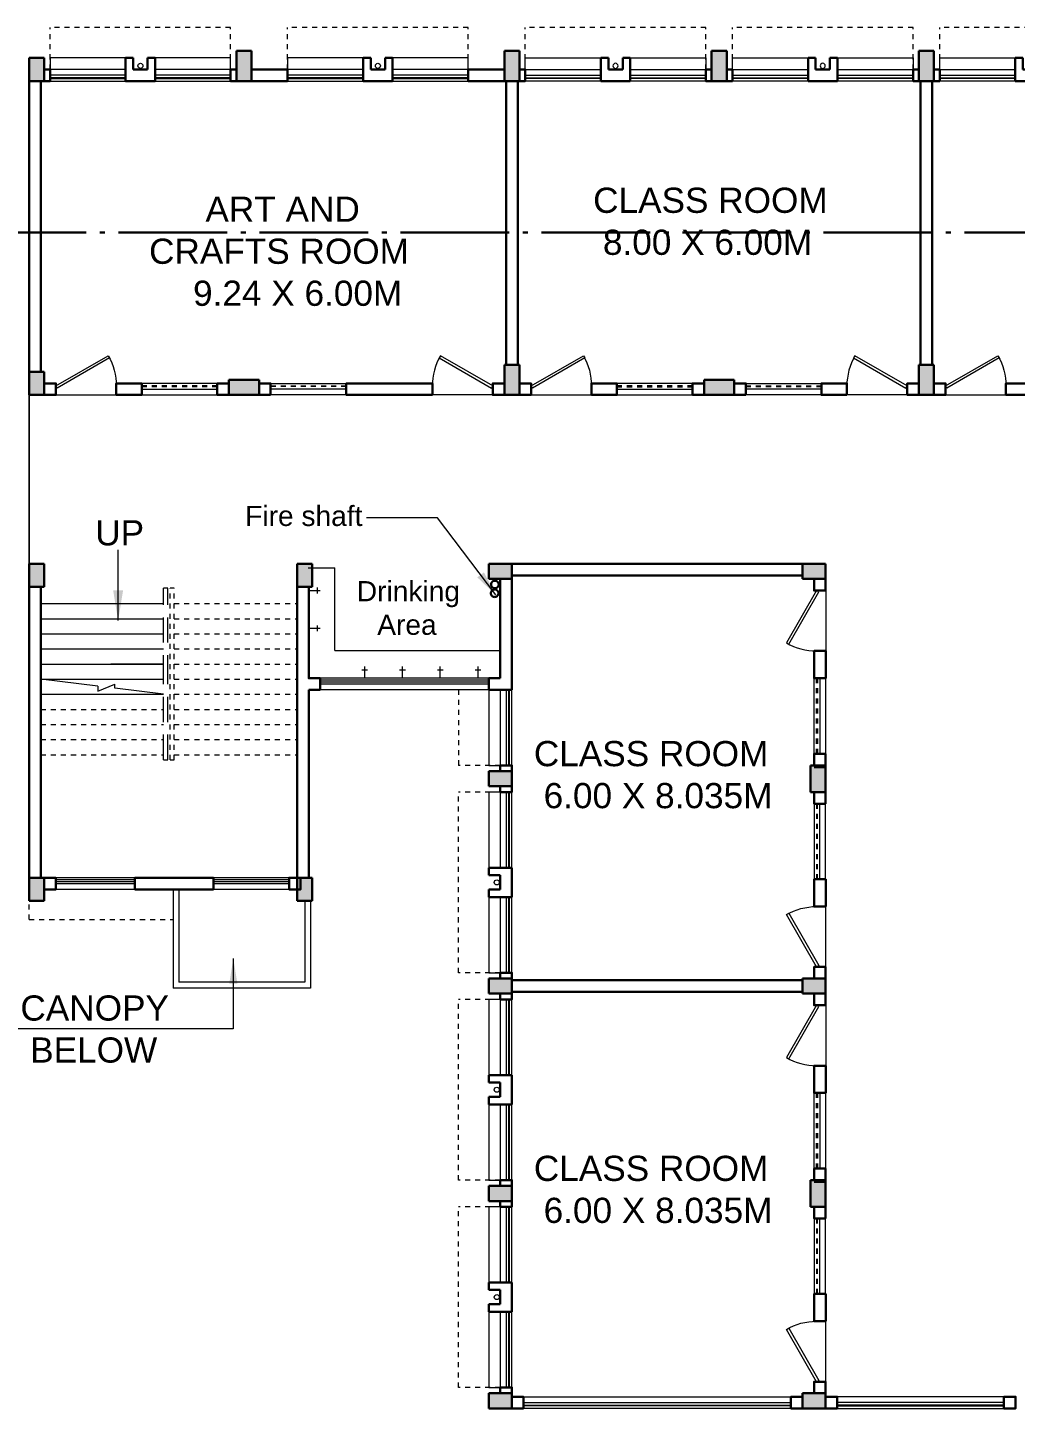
# Model space of a CAD drawing. Header units: millimetres. Extents: x 1898 to 3725, y 783 to 1532.
# Drawn here: x 2506.67 to 2526.29, y 1262.57 to 1289.97 of the extents above; entities that cross this region are included whole.
import ezdxf

# ---------------------------------------------------------------- set-up
doc = ezdxf.new("R2010")
doc.units = ezdxf.units.MM
for name, pattern in [('ACAD_ISO04W100', [30, 24, -3, 0, -3]), ('CENTER2', [1.125, 0.75, -0.125, 0.125, -0.125]), ('DASHED', [0.75, 0.5, -0.25]), ('DASHED2', [0.375, 0.25, -0.125]), ('HIDDEN', [0.375, 0.25, -0.125])]:
    doc.linetypes.add(name, pattern=pattern)
doc.layers.get('0').update_dxf_attribs({"lineweight": 20})
for name, color, linetype, lineweight in [('BL', 1, 'CENTER2', 30), ('CLL LEV.', 15, 'Continuous', 18), ('COL HATCH', 253, 'Continuous', 13), ('Column', 251, 'Continuous', 30), ('DIM', 6, 'Continuous', 18), ('Door', 54, 'Continuous', 18), ('expension joint', 248, 'Continuous', 18), ('Fixture', 44, 'Continuous', 13), ('PROJ.', 30, 'DASHED2', 15), ('Railing', 23, 'Continuous', 13), ('RD', 7, 'Continuous', 18), ('section line', 74, 'ACAD_ISO04W100', 30), ('STAIRS', 10, 'Continuous', 18), ('TEXT', 7, 'Continuous', 15), ('Ventilator', 4, 'DASHED', 18), ('Wall', 7, 'Continuous', 30), ('Window', 150, 'Continuous', 15), ('Window-Wall', 7, 'Continuous', 18)]:
    doc.layers.add(name, color=color, linetype=linetype, lineweight=lineweight)
doc.styles.add('DIM', font='arial.ttf', dxfattribs={"height": 0.5})
doc.styles.add('L120', font='arial.ttf', dxfattribs={"height": 0.6})
doc.styles.get("Standard").update_dxf_attribs({"font": 'arial.ttf', "height": 0.2})
doc.dimstyles.new('Current Dim style', dxfattribs={"dimscale": 0.3, "dimtxt": 0.2, "dimasz": 2, "dimexe": 0.18, "dimexo": 1, "dimgap": 0.09, "dimtad": 0, "dimzin": 0, "dimdsep": 46, "dimtxsty": 'Standard', "dimcen": 0.09, "dimclrd": 256, "dimclre": 256, "dimclrt": 7, "dimadec": 0, "dimazin": 0, "dimtfac": 1, "dimtofl": 0, "dimtmove": 2, "dimatfit": 3, "dimfxl": 0, "dimtolj": 1, "dimtzin": 0, "dimlwd": -1, "dimlwe": -1, "dimarcsym": 0})
doc.dimstyles.new('DIM', dxfattribs={"dimtxt": 0.5, "dimasz": 0.5, "dimexe": 0.02, "dimexo": 0, "dimgap": 0.1, "dimtad": 0, "dimdec": 3, "dimzin": 0, "dimdsep": 46, "dimtxsty": 'DIM', "dimcen": 0, "dimclrd": 251, "dimclre": 256, "dimclrt": 7, "dimadec": 0, "dimazin": 0, "dimtfac": 1, "dimtdec": 3, "dimtofl": 0, "dimtmove": 0, "dimatfit": 3, "dimfxl": 0, "dimtolj": 1, "dimtzin": 0, "dimlwd": -1, "dimlwe": -1, "dimarcsym": 0})

# ---------------------------------------------------------------- blocks, each defined once
blk = doc.blocks.new('WINDOW 1')
at = {"layer": 'CLL LEV.'}
for p, q in [((-0.23, 0), (-0.46, 0)), ((-0.46, 0), (-0.46, -1.5)), ((-0.46, -1.5), (-0.23, -1.5))]:
    blk.add_line(p, q, dxfattribs=at)
at = {"layer": 'Window'}
for p, q in [((-0.065, 0), (-0.065, -1.5)), ((-0.05, -1.5), (-0.05, 0))]:
    blk.add_line(p, q, dxfattribs=at)
at = {"layer": 'Window-Wall'}
for p, q in [((0, 0), (-0.23, 0)), ((-0.23, 0), (-0.23, -1.5)), ((-0.115, 0), (-0.115, -1.5)), ((0, -1.5), (0, 0)), ((-0.23, -1.5), (0, -1.5))]:
    blk.add_line(p, q, dxfattribs=at)
blk = doc.blocks.new('CU')
at = {"layer": 'COL HATCH', "linetype": 'CENTER2'}
h = blk.add_hatch(color=256, dxfattribs=at)
h.dxf.hatch_style = 1
h.paths.add_polyline_path([(0, 0.035), (0, -0.265), (0.46, -0.265), (0.46, 0.035)])
at = {"layer": 'Column', "linetype": 'CENTER2'}
blk.add_lwpolyline([(0, 0.035), (0, -0.265), (0.46, -0.265), (0.46, 0.035), (0, 0.035)], dxfattribs=at)
blk = doc.blocks.new('VENTILATOR')
at = {"layer": 'Ventilator', "ltscale": 0.02}
for p, q in [((-0.18, -1.5), (-0.18, 0)), ((-0.165, 0), (-0.165, -1.5))]:
    blk.add_line(p, q, dxfattribs=at)
at = {"layer": 'Window-Wall'}
for p, q in [((-0.23, 0), (0, 0)), ((-0.23, -1.5), (-0.23, 0)), ((-0.115, 0), (-0.115, -1.5)), ((0, 0), (0, -1.5)), ((-0.23, -1.5), (0, -1.5))]:
    blk.add_line(p, q, dxfattribs=at)
blk = doc.blocks.new('SHAFT')
at = {"layer": 'Fixture'}
blk.add_circle((0.327, -0.302), 0.05, dxfattribs=at)
at = {"layer": 'Wall'}
for p, q in [((0.035, 0), (0.62, 0)), ((0.035, 0), (0.035, -0.46)), ((0.185, -0.46), (0.185, -0.23)), ((0.185, -0.23), (0.47, -0.23)), ((0.47, -0.46), (0.47, -0.23)), ((0.62, 0), (0.62, -0.46)), ((0.035, -0.46), (0.185, -0.46)), ((0.62, -0.46), (0.47, -0.46))]:
    blk.add_line(p, q, dxfattribs=at)
blk = doc.blocks.new('*U18')
for p, q in [((0, 0), (0, 6)), ((40, 0), (40, 6))]:
    blk.add_line(p, q)
blk.add_lwpolyline([(0, 0), (34.64, -20), (35.52, -18.48), (0.88, 1.52)], close=True)
blk.add_arc((0, 0), 40, 330, 360)
blk = doc.blocks.new('Door')
at = {"layer": 'Door'}
blk.add_line((0, 0.18), (1.199, 0.18), dxfattribs=at)
at = {"layer": 'Door', "xscale": 0.0299845412869386, "yscale": 0.0299845412869386, "zscale": 0.0299845412869386}
blk.add_blockref('*U18', (0, 0), dxfattribs=at)
blk = doc.blocks.new('A$C65A3360F')
at = {"layer": 'Fixture', "linetype": 'CENTER2'}
for p, q in [((0, 0), (-0.23, 0)), ((0, 0), (-0.23, 0)), ((-0.166, 0.057), (-0.166, 0)), ((-0.166, 0.057), (-0.166, 0)), ((-0.166, 0), (-0.166, -0.057)), ((-0.166, 0), (-0.166, -0.057))]:
    blk.add_line(p, q, dxfattribs=at)
blk = doc.blocks.new('C3')
at = {"layer": 'COL HATCH'}
h = blk.add_hatch(color=256, dxfattribs=at)
h.dxf.hatch_style = 1
h.paths.add_polyline_path([(0.3, 0), (0, 0), (0, -0.53), (0.3, -0.53)])
at = {"layer": 'Column'}
for p, q in [((0, 0), (0, -0.53)), ((0.3, 0), (0, 0)), ((0.3, -0.53), (0.3, 0)), ((0, -0.53), (0.3, -0.53))]:
    blk.add_line(p, q, dxfattribs=at)
blk = doc.blocks.new('C2')
at = {"layer": 'COL HATCH'}
h = blk.add_hatch(color=256, dxfattribs=at)
h.dxf.hatch_style = 1
h.paths.add_polyline_path([(0.3, 0), (0, 0), (0, -0.6), (0.3, -0.6)])
at = {"layer": 'Column'}
for p, q in [((0, 0), (0, -0.6)), ((0.3, 0), (0, 0)), ((0.3, -0.6), (0.3, 0)), ((0, -0.6), (0.3, -0.6))]:
    blk.add_line(p, q, dxfattribs=at)
blk = doc.blocks.new('A$C761723A2')
at = {"layer": 'section line', "ltscale": 0.09}
blk.add_line((39.754, 15.105), (110.31, 15.105), dxfattribs=at)

msp = doc.modelspace()

# ---------------------------------------------------------------- linework, layer by layer
at = {"layer": 'BL'}
for centre in [(2515.947, 1278.7427), (2515.9522, 1278.9167)]:
    msp.add_circle(centre, 0.075, dxfattribs=at)
at = {"layer": 'DIM'}
for p, q in [((2508.0711, 1276.8972), (2506.9347, 1277.0369)), ((2508.0711, 1276.8006), (2508.4057, 1276.9405)), ((2508.0711, 1276.8972), (2508.0711, 1276.8006)), ((2508.4057, 1276.856), (2508.4057, 1276.9405)), ((2509.3747, 1276.7369), (2508.4057, 1276.856))]:
    msp.add_line(p, q, dxfattribs=at)
at = {"layer": 'expension joint'}
for p, q in [((2506.7047, 1282.6768), (2506.7047, 1279.3268)), ((2506.7047, 1279.3268), (2506.7047, 1282.6768))]:
    msp.add_line(p, q, dxfattribs=at)
at = {"layer": 'Fixture'}
for p, q in [((2512.2447, 1279.2444), (2512.7747, 1279.2444)), ((2512.7747, 1277.6094), (2512.7747, 1279.244)), ((2512.7747, 1277.6094), (2516.0597, 1277.6094))]:
    msp.add_line(p, q, dxfattribs=at)
at = {"layer": 'PROJ.', "ltscale": 0.05}
for p, q in [((2507.1197, 1289.1368), (2507.1197, 1289.9668)), ((2510.7047, 1289.9668), (2507.1197, 1289.9668)), ((2510.7047, 1289.1368), (2510.7047, 1289.9668)), ((2511.8372, 1289.1368), (2511.8372, 1289.9668)), ((2515.4222, 1289.9668), (2511.8372, 1289.9668)), ((2515.4222, 1289.1368), (2515.4222, 1289.9668)), ((2516.5547, 1289.1368), (2516.5547, 1289.9668)), ((2520.1397, 1289.9668), (2516.5547, 1289.9668)), ((2520.1397, 1289.1368), (2520.1397, 1289.9668)), ((2520.6697, 1289.1368), (2520.6697, 1289.9668)), ((2524.2547, 1289.9668), (2520.6697, 1289.9668)), ((2524.2547, 1289.1368), (2524.2547, 1289.9668)), ((2524.7847, 1289.1368), (2524.7847, 1289.9668)), ((2528.3697, 1289.9668), (2524.7847, 1289.9668)), ((2515.2297, 1276.8268), (2515.2297, 1275.3268)), ((2516.0597, 1275.3268), (2515.2297, 1275.3268)), ((2516.0597, 1274.7968), (2515.2297, 1274.7968)), ((2515.2298, 1271.2118), (2515.2297, 1274.7968)), ((2506.7047, 1272.2669), (2506.7047, 1272.6369)), ((2506.7047, 1272.2669), (2509.5627, 1272.2669)), ((2516.0598, 1271.2118), (2515.2298, 1271.2118)), ((2516.0597, 1270.6818), (2515.2297, 1270.6818)), ((2515.2298, 1267.0968), (2515.2297, 1270.6818)), ((2516.0598, 1267.0968), (2515.2298, 1267.0968)), ((2516.0597, 1266.5668), (2515.2297, 1266.5668)), ((2515.2298, 1262.9818), (2515.2297, 1266.5668)), ((2516.0598, 1262.9818), (2515.2298, 1262.9818))]:
    msp.add_line(p, q, dxfattribs=at)
at = {"layer": 'Railing', "linetype": 'DASHED'}
for p, q in [((2509.3747, 1277.0119), (2509.3747, 1278.8448)), ((2509.4547, 1277.0119), (2509.4547, 1278.8448)), ((2509.3747, 1275.4369), (2509.3747, 1277.0119)), ((2509.4547, 1275.4369), (2509.4547, 1277.0119)), ((2509.3747, 1275.4369), (2509.4547, 1275.4369)), ((2509.5047, 1275.4369), (2509.5847, 1275.4369))]:
    msp.add_line(p, q, dxfattribs=at)
at = {"layer": 'Railing', "linetype": 'HIDDEN', "ltscale": 0.01}
for p, q in [((2509.4547, 1278.8448), (2509.3747, 1278.8448)), ((2509.5847, 1278.8448), (2509.5047, 1278.8448))]:
    msp.add_line(p, q, dxfattribs=at)
at = {"layer": 'Railing', "linetype": 'DASHED', "ltscale": 0.02}
for p, q in [((2509.5047, 1275.4369), (2509.5047, 1278.8448)), ((2509.5847, 1275.4369), (2509.5847, 1278.8448))]:
    msp.add_line(p, q, dxfattribs=at)
at = {"layer": 'RD', "ltscale": 0.02}
for p, q in [((2509.5627, 1272.8669), (2509.5627, 1270.9069)), ((2509.6777, 1272.8669), (2509.6777, 1271.0219)), ((2512.1752, 1272.6369), (2512.1752, 1271.0219)), ((2512.2902, 1272.6369), (2512.2902, 1270.9069)), ((2512.2902, 1270.9069), (2509.5627, 1270.9069)), ((2512.1752, 1271.0219), (2509.6777, 1271.0219))]:
    msp.add_line(p, q, dxfattribs=at)
at = {"layer": 'STAIRS'}
for p, q in [((2506.9347, 1278.5369), (2509.3747, 1278.5369)), ((2506.9347, 1278.2369), (2509.3747, 1278.2369)), ((2506.9347, 1277.9369), (2509.3747, 1277.9369)), ((2506.9347, 1277.6369), (2509.3747, 1277.6369)), ((2506.9347, 1277.3369), (2509.3747, 1277.3369)), ((2509.3747, 1277.3369), (2508.3246, 1277.3369)), ((2506.9347, 1277.0369), (2509.3747, 1277.0369)), ((2506.9347, 1276.7369), (2509.3747, 1276.7369))]:
    msp.add_line(p, q, dxfattribs=at)
at = {"layer": 'STAIRS', "linetype": 'DASHED2', "ltscale": 0.02}
for p, q in [((2509.5847, 1278.5369), (2512.0247, 1278.5369)), ((2509.5847, 1278.2369), (2512.0247, 1278.2369)), ((2509.5847, 1277.9369), (2512.0247, 1277.9369)), ((2509.5847, 1277.6369), (2512.0247, 1277.6369)), ((2509.5847, 1277.3369), (2512.0247, 1277.3369)), ((2509.5847, 1277.0369), (2512.0247, 1277.0369)), ((2509.5847, 1276.7369), (2512.0247, 1276.7369)), ((2506.9347, 1276.4369), (2509.3747, 1276.4369)), ((2509.5847, 1276.4369), (2512.0247, 1276.4369)), ((2506.9347, 1276.1369), (2509.3747, 1276.1369)), ((2509.5847, 1276.1369), (2512.0247, 1276.1369)), ((2506.9347, 1275.8369), (2509.3747, 1275.8369)), ((2509.5847, 1275.8369), (2512.0247, 1275.8369)), ((2506.9347, 1275.5369), (2509.3747, 1275.5369)), ((2509.5847, 1275.5369), (2512.0247, 1275.5369))]:
    msp.add_line(p, q, dxfattribs=at)
at = {"layer": 'Wall'}
for p, q in [((2506.7047, 1283.1368), (2506.7047, 1288.9068)), ((2506.9347, 1283.1368), (2506.9347, 1288.9068)), ((2516.1747, 1283.2768), (2516.1747, 1288.9068)), ((2516.4047, 1283.2768), (2516.4047, 1288.9068)), ((2524.4047, 1283.2768), (2524.4047, 1288.9068)), ((2524.6347, 1283.2768), (2524.6347, 1288.9068)), ((2522.0597, 1279.3268), (2516.2897, 1279.3268)), ((2522.0597, 1279.0968), (2516.2897, 1279.0968)), ((2506.7047, 1278.8668), (2506.7047, 1273.0969)), ((2506.9347, 1278.8668), (2506.9347, 1273.0969)), ((2512.0247, 1278.8668), (2512.0247, 1273.0969)), ((2516.0597, 1279.0268), (2516.2897, 1279.0268)), ((2516.0597, 1277.0568), (2516.0597, 1279.0268)), ((2516.2897, 1279.0268), (2516.2897, 1276.8268)), ((2512.4847, 1276.8268), (2512.4847, 1277.0568)), ((2516.0597, 1277.0568), (2515.8297, 1277.0568)), ((2515.8297, 1277.0568), (2515.8297, 1276.8268)), ((2512.2547, 1273.0969), (2512.2547, 1276.8268)), ((2512.2547, 1276.8268), (2512.4847, 1276.8268)), ((2515.8297, 1276.8268), (2516.2897, 1276.8268)), ((2522.5197, 1275.2918), (2522.2897, 1275.2918)), ((2516.2897, 1271.0618), (2522.0597, 1271.0618)), ((2516.2897, 1270.8318), (2522.0597, 1270.8318)), ((2522.5197, 1267.0618), (2522.2897, 1267.0618))]:
    msp.add_line(p, q, dxfattribs=at)
for points in [[(2507.1197, 1289.1368), (2507.1197, 1288.9068), (2507.0047, 1288.9068), (2507.0047, 1289.1368), (2507.1197, 1289.1368)], [(2507.1197, 1289.1368), (2507.1197, 1288.9068), (2507.0047, 1288.9068), (2507.0047, 1289.1368), (2507.1197, 1289.1368)], [(2510.8197, 1289.1368), (2510.8197, 1288.9068), (2510.7047, 1288.9068), (2510.7047, 1289.1368), (2510.8197, 1289.1368)], [(2511.8372, 1289.1368), (2511.8372, 1288.9068), (2511.1197, 1288.9068), (2511.1197, 1289.1368), (2511.8372, 1289.1368)], [(2516.1397, 1289.1368), (2516.1397, 1288.9068), (2515.4222, 1288.9068), (2515.4222, 1289.1368), (2516.1397, 1289.1368)], [(2516.4397, 1289.1368), (2516.4397, 1288.9068), (2516.5547, 1288.9068), (2516.5547, 1289.1368), (2516.4397, 1289.1368)], [(2520.1397, 1289.1368), (2520.1397, 1288.9068), (2520.2547, 1288.9068), (2520.2547, 1289.1368), (2520.1397, 1289.1368)], [(2520.5547, 1289.1368), (2520.5547, 1288.9068), (2520.6697, 1288.9068), (2520.6697, 1289.1368), (2520.5547, 1289.1368)], [(2524.2547, 1289.1369), (2524.2547, 1288.9069), (2524.3697, 1288.9069), (2524.3697, 1289.1369), (2524.2547, 1289.1369)], [(2524.2547, 1289.1368), (2524.2547, 1288.9068), (2524.3697, 1288.9068), (2524.3697, 1289.1368), (2524.2547, 1289.1368)], [(2524.6697, 1289.1368), (2524.6697, 1288.9068), (2524.7847, 1288.9068), (2524.7847, 1289.1368), (2524.6697, 1289.1368)], [(2507.0047, 1282.6769), (2507.0047, 1282.9069), (2507.2347, 1282.9069), (2507.2347, 1282.6769), (2507.0047, 1282.6769)], [(2510.4397, 1282.6769), (2510.4397, 1282.9069), (2510.6697, 1282.9069), (2510.6697, 1282.6769), (2510.4397, 1282.6769)], [(2511.4997, 1282.6769), (2511.4997, 1282.9069), (2511.2697, 1282.9069), (2511.2697, 1282.6769), (2511.4997, 1282.6769)], [(2516.1397, 1282.6768), (2516.1397, 1282.9068), (2515.9097, 1282.9068), (2515.9097, 1282.6768), (2516.1397, 1282.6768)], [(2516.4397, 1282.6768), (2516.4397, 1282.9068), (2516.6697, 1282.9068), (2516.6697, 1282.6768), (2516.4397, 1282.6768)], [(2519.8747, 1282.6768), (2519.8747, 1282.9068), (2520.1047, 1282.9068), (2520.1047, 1282.6768), (2519.8747, 1282.6768)], [(2520.9347, 1282.6768), (2520.9347, 1282.9068), (2520.7047, 1282.9068), (2520.7047, 1282.6768), (2520.9347, 1282.6768)], [(2524.3697, 1282.6768), (2524.3697, 1282.9068), (2524.1397, 1282.9068), (2524.1397, 1282.6768), (2524.3697, 1282.6768)], [(2524.6697, 1282.6768), (2524.6697, 1282.9068), (2524.8997, 1282.9068), (2524.8997, 1282.6768), (2524.6697, 1282.6768)], [(2512.4847, 1277.0568), (2512.2547, 1277.0568), (2512.2547, 1278.8668)], [(2522.5197, 1279.0268), (2522.2897, 1279.0268), (2522.2897, 1278.7968), (2522.5197, 1278.7968), (2522.5197, 1279.0268)], [(2522.5197, 1275.5568), (2522.2897, 1275.5568), (2522.2897, 1275.3268), (2522.5197, 1275.3268), (2522.5197, 1275.5568)], [(2516.0597, 1275.3268), (2516.2897, 1275.3268), (2516.2897, 1275.2118), (2516.0597, 1275.2118), (2516.0597, 1275.3268)], [(2516.0597, 1274.9118), (2516.2897, 1274.9118), (2516.2897, 1274.7968), (2516.0597, 1274.7968), (2516.0597, 1274.9118)], [(2522.5197, 1274.5668), (2522.2897, 1274.5668), (2522.2897, 1274.7968), (2522.5197, 1274.7968), (2522.5197, 1274.5668)], [(2507.2347, 1273.0969), (2507.0047, 1273.0969), (2507.0047, 1272.8669), (2507.2347, 1272.8669), (2507.2347, 1273.0969)], [(2512.0947, 1273.0969), (2511.8647, 1273.0969), (2511.8647, 1272.8669), (2512.0947, 1272.8669), (2512.0947, 1273.0969)], [(2516.0597, 1271.2118), (2516.2897, 1271.2118), (2516.2897, 1271.0968), (2516.0597, 1271.0968), (2516.0597, 1271.2118)], [(2516.0597, 1271.2118), (2516.2897, 1271.2118), (2516.2897, 1271.0968), (2516.0597, 1271.0968), (2516.0597, 1271.2118)], [(2522.5197, 1271.0968), (2522.2897, 1271.0968), (2522.2897, 1271.3268), (2522.5197, 1271.3268), (2522.5197, 1271.0968)], [(2516.0597, 1270.7968), (2516.2897, 1270.7968), (2516.2897, 1270.6818), (2516.0597, 1270.6818), (2516.0597, 1270.7968)], [(2522.5197, 1270.7968), (2522.2897, 1270.7968), (2522.2897, 1270.5668), (2522.5197, 1270.5668), (2522.5197, 1270.7968)], [(2522.5197, 1267.3268), (2522.2897, 1267.3268), (2522.2897, 1267.0968), (2522.5197, 1267.0968), (2522.5197, 1267.3268)], [(2516.0597, 1267.0968), (2516.2897, 1267.0968), (2516.2897, 1266.9818), (2516.0597, 1266.9818), (2516.0597, 1267.0968)], [(2516.0597, 1266.6818), (2516.2897, 1266.6818), (2516.2897, 1266.5668), (2516.0597, 1266.5668), (2516.0597, 1266.6818)], [(2522.5197, 1266.3368), (2522.2897, 1266.3368), (2522.2897, 1266.5668), (2522.5197, 1266.5668), (2522.5197, 1266.3368)], [(2516.0597, 1262.9818), (2516.2897, 1262.9818), (2516.2897, 1262.8668), (2516.0597, 1262.8668), (2516.0597, 1262.9818)], [(2516.0597, 1262.9818), (2516.2897, 1262.9818), (2516.2897, 1262.8668), (2516.0597, 1262.8668), (2516.0597, 1262.9818)], [(2522.5197, 1262.8668), (2522.2897, 1262.8668), (2522.2897, 1263.0968), (2522.5197, 1263.0968), (2522.5197, 1262.8668)], [(2516.5197, 1262.5668), (2516.2897, 1262.5668), (2516.2897, 1262.7968), (2516.5197, 1262.7968), (2516.5197, 1262.5668)], [(2521.8297, 1262.5668), (2522.0597, 1262.5668), (2522.0597, 1262.7968), (2521.8297, 1262.7968), (2521.8297, 1262.5668)], [(2522.5197, 1262.5668), (2522.7497, 1262.5668), (2522.7497, 1262.7968), (2522.5197, 1262.7968), (2522.5197, 1262.5668)], [(2526.0597, 1262.5668), (2526.2897, 1262.5668), (2526.2897, 1262.7968), (2526.0597, 1262.7968), (2526.0597, 1262.5668)]]:
    msp.add_lwpolyline(points, dxfattribs=at)
for points in [[(2508.4341, 1282.6767), (2508.4341, 1282.9069), (2508.9397, 1282.9069), (2508.9397, 1282.6767)], [(2514.7103, 1282.6767), (2514.7103, 1282.9069), (2512.9997, 1282.9069), (2512.9997, 1282.6767)], [(2517.8691, 1282.6767), (2517.8691, 1282.9068), (2518.3747, 1282.9068), (2518.3747, 1282.6767)], [(2522.9403, 1282.6767), (2522.9403, 1282.9068), (2522.4347, 1282.9068), (2522.4347, 1282.6767)], [(2526.0991, 1282.6767), (2526.0991, 1282.9068), (2526.6047, 1282.9068), (2526.6047, 1282.6767)], [(2522.5199, 1277.5975), (2522.2897, 1277.5975), (2522.2897, 1277.0568), (2522.5199, 1277.0568)], [(2510.3647, 1273.0969), (2508.8047, 1273.0969), (2508.8047, 1272.8669), (2510.3647, 1272.8669)], [(2522.5199, 1272.5262), (2522.2897, 1272.5262), (2522.2897, 1273.0668), (2522.5199, 1273.0668)], [(2522.5199, 1269.3675), (2522.2897, 1269.3675), (2522.2897, 1268.8268), (2522.5199, 1268.8268)], [(2522.5199, 1264.2962), (2522.2897, 1264.2962), (2522.2897, 1264.8368), (2522.5199, 1264.8368)]]:
    msp.add_lwpolyline(points, close=True, dxfattribs=at)
at = {"layer": 'Window', "lineweight": 5}
for p, q in [((2515.8297, 1277.0168), (2512.4847, 1277.0168)), ((2512.4847, 1276.9818), (2515.8297, 1276.9818)), ((2508.8047, 1273.0569), (2507.2347, 1273.0569)), ((2507.2347, 1273.0219), (2508.8047, 1273.0219)), ((2511.8647, 1273.0569), (2510.3647, 1273.0569)), ((2510.3647, 1273.0219), (2511.8647, 1273.0219))]:
    msp.add_line(p, q, dxfattribs=at)
at = {"layer": 'Window'}
for p, q in [((2516.5197, 1262.6318), (2521.8297, 1262.6318)), ((2521.8297, 1262.6168), (2516.5197, 1262.6168)), ((2526.0597, 1262.6318), (2522.7497, 1262.6318)), ((2522.7497, 1262.6168), (2526.0597, 1262.6168))]:
    msp.add_line(p, q, dxfattribs=at)
at = {"layer": 'Window-Wall', "lineweight": 15}
for p, q in [((2515.8297, 1277.0568), (2512.4847, 1277.0568)), ((2512.4847, 1276.9418), (2515.8297, 1276.9418)), ((2515.8297, 1276.8268), (2512.4847, 1276.8268)), ((2508.8047, 1273.0969), (2507.2347, 1273.0969)), ((2508.8047, 1273.0969), (2508.8047, 1272.8669)), ((2511.8647, 1273.0969), (2510.3647, 1273.0969)), ((2507.2347, 1272.9819), (2508.8047, 1272.9819)), ((2508.8047, 1272.8669), (2507.2347, 1272.8669)), ((2510.3647, 1272.9819), (2511.8647, 1272.9819)), ((2511.8647, 1272.8669), (2510.3647, 1272.8669))]:
    msp.add_line(p, q, dxfattribs=at)
at = {"layer": 'Window-Wall'}
for p, q in [((2516.5197, 1262.5668), (2516.5197, 1262.7968)), ((2516.5197, 1262.7968), (2521.8297, 1262.7968)), ((2516.5197, 1262.6818), (2521.8297, 1262.6818)), ((2526.0597, 1262.7968), (2522.7497, 1262.7968)), ((2522.7497, 1262.7968), (2522.7497, 1262.5668)), ((2526.0597, 1262.6818), (2522.7497, 1262.6818)), ((2526.0597, 1262.5668), (2526.0597, 1262.7968)), ((2521.8297, 1262.5668), (2516.5197, 1262.5668)), ((2522.7497, 1262.5668), (2526.0597, 1262.5668))]:
    msp.add_line(p, q, dxfattribs=at)

# ---------------------------------------------------------------- block references
at = {"lineweight": 15}
msp.add_blockref('A$C761723A2', (2435.1213, 1270.7968), dxfattribs=at)
at = {"linetype": 'CENTER2', "xscale": -1, "rotation": 270}
msp.add_blockref('CU', (2506.9697, 1278.8668), dxfattribs=at)
at = {"xscale": -1}
for p in [(2512.2547, 1278.7968), (2512.2547, 1278.0468)]:
    msp.add_blockref('A$C65A3360F', p, dxfattribs=at)
at = {"xscale": -1, "rotation": 90}
for p in [(2513.3672, 1277.0568), (2514.1172, 1277.0568), (2514.8672, 1277.0568), (2515.6172, 1277.0568)]:
    msp.add_blockref('A$C65A3360F', p, dxfattribs=at)
at = {"layer": 'Column'}
for name, p in [('C2', (2510.8197, 1289.5068)), ('C3', (2522.2197, 1275.3268)), ('C3', (2522.2197, 1267.0968))]:
    msp.add_blockref(name, p, dxfattribs=at)
at = {"layer": 'Column', "xscale": -1}
for name, p in [('C2', (2516.4397, 1289.5068)), ('C2', (2520.5547, 1289.5068)), ('C2', (2524.6697, 1289.5068)), ('C2', (2516.4397, 1283.2768)), ('C2', (2524.6697, 1283.2768)), ('CU', (2516.2897, 1279.2918)), ('CU', (2522.5197, 1279.2918)), ('CU', (2516.2897, 1275.1768)), ('CU', (2516.2897, 1271.0618)), ('CU', (2522.5197, 1271.0618)), ('CU', (2516.2897, 1266.9468)), ('CU', (2516.2897, 1262.8318)), ('CU', (2522.5197, 1262.8318))]:
    msp.add_blockref(name, p, dxfattribs=at)
at = {"layer": 'Column', "rotation": 270}
for name, p in [('CU', (2506.9697, 1289.3668)), ('CU', (2506.9697, 1283.1368)), ('C2', (2511.2697, 1282.9769))]:
    msp.add_blockref(name, p, dxfattribs=at)
at = {"layer": 'Column', "xscale": -1, "rotation": 90}
for name, p in [('C2', (2520.1047, 1282.9768)), ('CU', (2506.7397, 1279.3268)), ('CU', (2512.0597, 1279.3268)), ('CU', (2506.7397, 1273.0969)), ('CU', (2512.0597, 1273.0969))]:
    msp.add_blockref(name, p, dxfattribs=at)
at = {"layer": 'Wall'}
for name, p, rotation in [('WINDOW 1', (2508.6197, 1288.9068), 270), ('SHAFT', (2509.2397, 1288.9068), 180), ('WINDOW 1', (2510.7047, 1288.9068), 270), ('WINDOW 1', (2513.3372, 1288.9068), 270), ('SHAFT', (2513.9572, 1288.9068), 180), ('WINDOW 1', (2515.4222, 1288.9068), 270), ('Door', (2515.9097, 1282.8566), 180), ('Door', (2524.1397, 1282.8566), 180), ('VENTILATOR', (2512.9997, 1282.6769), 270), ('VENTILATOR', (2522.4347, 1282.6768), 270), ('Door', (2522.34, 1278.7968), 270), ('SHAFT', (2516.2897, 1273.3318), 270), ('Door', (2522.34, 1270.5668), 270), ('SHAFT', (2516.2897, 1269.2168), 270), ('SHAFT', (2516.2897, 1265.1018), 270)]:
    msp.add_blockref(name, p, dxfattribs=dict(at, rotation=rotation))
at = {"layer": 'Wall', "xscale": -1}
for name, p, rotation in [('WINDOW 1', (2516.5547, 1288.9068), 90), ('SHAFT', (2518.0197, 1288.9068), 180), ('WINDOW 1', (2518.6397, 1288.9068), 90), ('WINDOW 1', (2520.6697, 1288.9068), 90), ('SHAFT', (2522.1347, 1288.9068), 180), ('WINDOW 1', (2522.7547, 1288.9068), 90), ('WINDOW 1', (2524.7847, 1288.9068), 90), ('SHAFT', (2526.2497, 1288.9068), 180), ('Door', (2507.2347, 1282.8567), 180), ('Door', (2516.6697, 1282.8566), 180), ('Door', (2524.8997, 1282.8566), 180), ('VENTILATOR', (2508.9397, 1282.6769), 90), ('VENTILATOR', (2518.3747, 1282.6768), 90), ('VENTILATOR', (2522.5197, 1273.0668), 180), ('Door', (2522.34, 1271.3268), 270), ('VENTILATOR', (2522.5197, 1264.8368), 180), ('Door', (2522.34, 1263.0968), 270)]:
    msp.add_blockref(name, p, dxfattribs=dict(at, rotation=rotation))
at = {"layer": 'Wall'}
for name, p in [('VENTILATOR', (2522.5197, 1277.0568)), ('WINDOW 1', (2516.2897, 1276.8268)), ('WINDOW 1', (2516.2897, 1274.7968)), ('WINDOW 1', (2516.2897, 1272.7118)), ('WINDOW 1', (2516.2897, 1270.6818)), ('VENTILATOR', (2522.5197, 1268.8268)), ('WINDOW 1', (2516.2897, 1268.5968)), ('WINDOW 1', (2516.2897, 1266.5668)), ('WINDOW 1', (2516.2897, 1264.4818))]:
    msp.add_blockref(name, p, dxfattribs=at)

# ---------------------------------------------------------------- texts
at = {"layer": 'TEXT', "lineweight": 30, "char_height": 0.5, "attachment_point": 1, "style": 'L120'}
for s, insert, width in [('{\\fArial|b0|i0|c0|p34;CLASS ROOM\\P 8.00 X 6.00M}', (2517.9027, 1286.7908), 4.971084), ('\\pi1.181; ART AND \\P\\pi0.25572;CRAFTS ROOM\\P\\pi0.35326;    9.24 X 6.00M', (2508.8294, 1286.6129), 5.584764), ('{\\fArial|b0|i0|c0|p34;UP}', (2508.0162, 1280.1925), 1.001447), ('{\\fArial|b0|i0|c0|p34;CLASS ROOM\\P 6.00 X 8.035M}', (2516.7254, 1275.8103), 9.930816), ('{\\fArial|b0|i0|c0|p34;CANOPY \\P BELOW}', (2506.5306, 1270.7619), 9.930816), ('{\\fArial|b0|i0|c0|p34;CLASS ROOM\\P 6.00 X 8.035M}', (2516.7254, 1267.5803), 9.930816)]:
    msp.add_mtext(s, dxfattribs=dict(at, insert=insert, width=width))
at = {"layer": 'TEXT', "lineweight": 30, "char_height": 0.4, "attachment_point": 1, "style": 'L120'}
for s, width, insert in [('\\pi0.087898;Fire shaft', 2.454924, (2510.9057, 1280.477)), ('\\pi1.2407;Drinking\\P\\pi1.647;Area', 4.450523, (2511.9692, 1278.9839))]:
    msp.add_mtext_dynamic_manual_height_columns(s, width=width, gutter_width=5, heights=[0], dxfattribs=dict(at, insert=insert))

# ---------------------------------------------------------------- leaders
at = {"layer": 'DIM'}
msp.add_leader([(2515.97, 1278.7081), (2514.8136, 1280.2374), (2513.4011, 1280.2374)], dimstyle='DIM', override={"dimarcsym": 1}, dxfattribs=at)
msp.add_leader([(2508.4711, 1278.1986), (2508.4711, 1279.6033)], dimstyle='Current Dim style', dxfattribs=at)
at = {"layer": 'TEXT'}
msp.add_leader([(2510.7584, 1271.4919), (2510.7584, 1270.0963), (2506.2839, 1270.0963)], dimstyle='DIM', override={"dimgap": 0.1, "dimtad": 0, "dimarcsym": 1}, dxfattribs=at)

doc.saveas('drawing.dxf')
